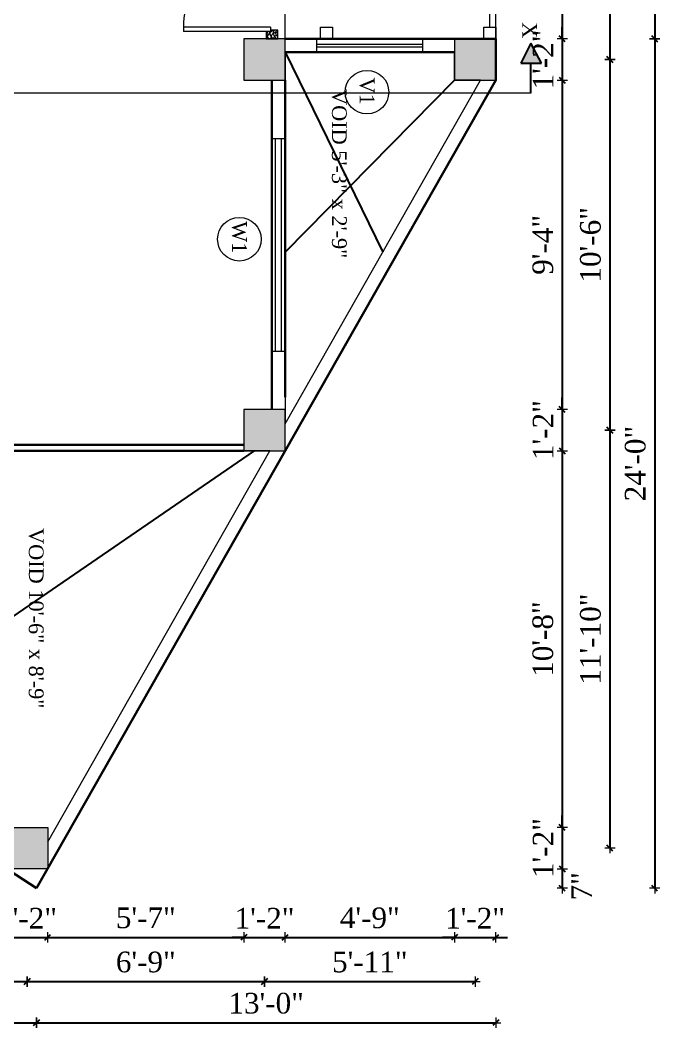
# Model space of a CAD drawing. Header units: inches. Extents: x 151827 to 346502, y -56182 to -23217.
# Drawn here: x 164569.3 to 164786.2, y -24859.9 to -24518.5 of the extents above; entities that cross this region are included whole.
import ezdxf

# ---------------------------------------------------------------- set-up
doc = ezdxf.new("R2010")
doc.units = ezdxf.units.IN
doc.header["$LTSCALE"] = 5
doc.header["$MEASUREMENT"] = 0
for name, color, linetype, lineweight in [('A-WALL', 7, 'Continuous', 9), ('Dimension', 7, 'Continuous', 18), ('DOOR', 62, 'Continuous', 0), ('Dw', 2, 'Continuous', 18)]:
    doc.layers.add(name, color=color, linetype=linetype, lineweight=lineweight)
doc.layers.add('dim line', color=7, linetype='Continuous', lineweight=15, true_color=0xfab2b2)
doc.layers.add('TEXT', color=6, linetype='Continuous')
doc.layers.add('WALL', color=7, linetype='Continuous')
doc.styles.add('ordinary', font='times.ttf')
doc.dimstyles.new('Copy of 96', dxfattribs={"dimtxt": 7, "dimasz": 4, "dimexe": 0.5, "dimexo": 0.5, "dimgap": 3, "dimtad": 1, "dimdec": 1, "dimzin": 11, "dimdsep": 46, "dimlunit": 4, "dimtxsty": 'ordinary', "dimblk": 'OBLIQUE', "dimcen": 0.09, "dimse1": 1, "dimse2": 1, "dimclrt": 6, "dimazin": 0, "dimtfac": 1, "dimtdec": 1, "dimtix": 1, "dimtmove": 2, "dimatfit": 3, "dimldrblk": 'leader', "dimfxl": 0.5, "dimfxlon": 1, "dimtolj": 1, "dimtzin": 0, "dimarcsym": 0})

# ---------------------------------------------------------------- blocks, each defined once
blk = doc.blocks.new('oblique')
at = {"color": 0, "lineweight": -2}
blk.add_line((0.25, 0.25), (-0.25, -0.25), dxfattribs=at)
at = {"layer": 'dim line', "lineweight": 9}
for p, q in [((-0.4375, 0), (0.4375, 0)), ((0, 0.4375), (0, -0.4375))]:
    blk.add_line(p, q, dxfattribs=at)
blk = doc.blocks.new('*D2056')
at = {"layer": 'A-WALL', "color": 0, "lineweight": -2, "ltscale": 5, "transparency": 16777216}
for p, q in [((164564.62, -24829.25), (164560.62, -24829.25)), ((164564.62, -24829.25), (164578.62, -24829.25)), ((164578.62, -24829.25), (164582.62, -24829.25))]:
    blk.add_line(p, q, dxfattribs=at)
at = {"layer": 'Defpoints', "color": 0, "ltscale": 5, "transparency": 16777216}
for p in [(164564.62, -24805.99), (164578.62, -24805.99), (164578.62, -24829.25)]:
    blk.add_point(p, dxfattribs=at)
at = {"layer": 'A-WALL', "color": 0, "lineweight": -2, "ltscale": 5, "transparency": 16777216, "xscale": 4, "yscale": 4, "zscale": 4}
blk.add_blockref('oblique', (164564.62, -24829.25), dxfattribs=at)
at = {"layer": 'A-WALL', "color": 0, "lineweight": -2, "ltscale": 5, "transparency": 16777216, "xscale": 4, "yscale": 4, "zscale": 4, "rotation": 180}
blk.add_blockref('oblique', (164578.62, -24829.25), dxfattribs=at)
at = {"layer": 'A-WALL', "color": 6, "ltscale": 5, "transparency": 16777216, "insert": (164571.62, -24822.75), "char_height": 7, "attachment_point": 5, "style": 'ordinary'}
blk.add_mtext('\\A1;1\'-2"', dxfattribs=at)
blk = doc.blocks.new('_OBLIQUE')
at = {"color": 0, "linetype": 'ByBlock'}
blk.add_line((-0.5, -0.5), (0.5, 0.5), dxfattribs=at)
blk = doc.blocks.new('leader')
at = {"layer": 'Dimension'}
for p, q in [((0, -4.328), (0, 4.328)), ((-4.424, 0), (4.424, 0))]:
    blk.add_line(p, q, dxfattribs=at)
blk = doc.blocks.new('*D2057')
at = {"layer": 'A-WALL', "color": 0, "lineweight": -2, "ltscale": 5, "transparency": 16777216}
blk.add_line((164578.62, -24829.25), (164645.13, -24829.25), dxfattribs=at)
at = {"layer": 'Defpoints', "color": 0, "ltscale": 5, "transparency": 16777216}
for p in [(164645.13, -24664.37), (164578.62, -24805.99), (164645.13, -24829.25)]:
    blk.add_point(p, dxfattribs=at)
at = {"layer": 'A-WALL', "color": 0, "lineweight": -2, "ltscale": 5, "transparency": 16777216, "xscale": 4, "yscale": 4, "zscale": 4, "rotation": 180}
blk.add_blockref('oblique', (164578.62, -24829.25), dxfattribs=at)
at = {"layer": 'A-WALL', "color": 0, "lineweight": -2, "ltscale": 5, "transparency": 16777216, "xscale": 4, "yscale": 4, "zscale": 4}
blk.add_blockref('oblique', (164645.13, -24829.25), dxfattribs=at)
at = {"layer": 'A-WALL', "color": 6, "ltscale": 5, "transparency": 16777216, "insert": (164611.88, -24822.68), "char_height": 7, "attachment_point": 5, "style": 'ordinary'}
blk.add_mtext('\\A1;5\'-7"', dxfattribs=at)
blk = doc.blocks.new('*D2058')
at = {"layer": 'A-WALL', "color": 0, "lineweight": -2, "ltscale": 5, "transparency": 16777216}
for p, q in [((164645.13, -24829.25), (164641.13, -24829.25)), ((164645.13, -24829.25), (164659.13, -24829.25)), ((164659.13, -24829.25), (164663.13, -24829.25))]:
    blk.add_line(p, q, dxfattribs=at)
at = {"layer": 'Defpoints', "color": 0, "ltscale": 5, "transparency": 16777216}
for p in [(164645.13, -24664.37), (164659.13, -24664.37), (164659.13, -24829.25)]:
    blk.add_point(p, dxfattribs=at)
at = {"layer": 'A-WALL', "color": 0, "lineweight": -2, "ltscale": 5, "transparency": 16777216, "xscale": 4, "yscale": 4, "zscale": 4}
blk.add_blockref('oblique', (164645.13, -24829.25), dxfattribs=at)
at = {"layer": 'A-WALL', "color": 0, "lineweight": -2, "ltscale": 5, "transparency": 16777216, "xscale": 4, "yscale": 4, "zscale": 4, "rotation": 180}
blk.add_blockref('oblique', (164659.13, -24829.25), dxfattribs=at)
at = {"layer": 'A-WALL', "color": 6, "ltscale": 5, "transparency": 16777216, "insert": (164652.13, -24822.75), "char_height": 7, "attachment_point": 5, "style": 'ordinary'}
blk.add_mtext('\\A1;1\'-2"', dxfattribs=at)
blk = doc.blocks.new('*D2059')
at = {"layer": 'A-WALL', "color": 0, "lineweight": -2, "ltscale": 5, "transparency": 16777216}
blk.add_line((164659.13, -24829.25), (164716.51, -24829.25), dxfattribs=at)
at = {"layer": 'Defpoints', "color": 0, "ltscale": 5, "transparency": 16777216}
for p in [(164716.51, -24538.8), (164659.13, -24664.37), (164716.51, -24829.25)]:
    blk.add_point(p, dxfattribs=at)
at = {"layer": 'A-WALL', "color": 0, "lineweight": -2, "ltscale": 5, "transparency": 16777216, "xscale": 4, "yscale": 4, "zscale": 4, "rotation": 180}
blk.add_blockref('oblique', (164659.13, -24829.25), dxfattribs=at)
at = {"layer": 'A-WALL', "color": 0, "lineweight": -2, "ltscale": 5, "transparency": 16777216, "xscale": 4, "yscale": 4, "zscale": 4}
blk.add_blockref('oblique', (164716.51, -24829.25), dxfattribs=at)
at = {"layer": 'A-WALL', "color": 6, "ltscale": 5, "transparency": 16777216, "insert": (164687.82, -24822.68), "char_height": 7, "attachment_point": 5, "style": 'ordinary'}
blk.add_mtext('\\A1;4\'-9"', dxfattribs=at)
blk = doc.blocks.new('*D2060')
at = {"layer": 'A-WALL', "color": 0, "lineweight": -2, "ltscale": 5, "transparency": 16777216}
for p, q in [((164716.51, -24829.25), (164712.51, -24829.25)), ((164716.51, -24829.25), (164730.51, -24829.25)), ((164730.51, -24829.25), (164734.51, -24829.25))]:
    blk.add_line(p, q, dxfattribs=at)
at = {"layer": 'Defpoints', "color": 0, "ltscale": 5, "transparency": 16777216}
for p in [(164716.51, -24538.8), (164730.51, -24538.8), (164730.51, -24829.25)]:
    blk.add_point(p, dxfattribs=at)
at = {"layer": 'A-WALL', "color": 0, "lineweight": -2, "ltscale": 5, "transparency": 16777216, "xscale": 4, "yscale": 4, "zscale": 4}
blk.add_blockref('oblique', (164716.51, -24829.25), dxfattribs=at)
at = {"layer": 'A-WALL', "color": 0, "lineweight": -2, "ltscale": 5, "transparency": 16777216, "xscale": 4, "yscale": 4, "zscale": 4, "rotation": 180}
blk.add_blockref('oblique', (164730.51, -24829.25), dxfattribs=at)
at = {"layer": 'A-WALL', "color": 6, "ltscale": 5, "transparency": 16777216, "insert": (164723.51, -24822.75), "char_height": 7, "attachment_point": 5, "style": 'ordinary'}
blk.add_mtext('\\A1;1\'-2"', dxfattribs=at)
blk = doc.blocks.new('*D2061')
at = {"layer": 'A-WALL', "color": 0, "lineweight": -2, "ltscale": 5, "transparency": 16777216}
blk.add_line((164511.85, -24844.21), (164571.62, -24844.21), dxfattribs=at)
at = {"layer": 'Defpoints', "color": 0, "ltscale": 5, "transparency": 16777216}
for p in [(164511.85, -24760.38), (164571.62, -24798.99), (164571.62, -24844.21)]:
    blk.add_point(p, dxfattribs=at)
at = {"layer": 'A-WALL', "color": 0, "lineweight": -2, "ltscale": 5, "transparency": 16777216, "xscale": 4, "yscale": 4, "zscale": 4, "rotation": 180}
blk.add_blockref('oblique', (164511.85, -24844.21), dxfattribs=at)
at = {"layer": 'A-WALL', "color": 0, "lineweight": -2, "ltscale": 5, "transparency": 16777216, "xscale": 4, "yscale": 4, "zscale": 4}
blk.add_blockref('oblique', (164571.62, -24844.21), dxfattribs=at)
at = {"layer": 'A-WALL', "color": 6, "ltscale": 5, "transparency": 16777216, "insert": (164541.74, -24837.64), "char_height": 7, "attachment_point": 5, "style": 'ordinary'}
blk.add_mtext('\\A1;5\'-0"', dxfattribs=at)
blk = doc.blocks.new('*D2062')
at = {"layer": 'A-WALL', "color": 0, "lineweight": -2, "ltscale": 5, "transparency": 16777216}
blk.add_line((164571.62, -24844.21), (164652.13, -24844.21), dxfattribs=at)
at = {"layer": 'Defpoints', "color": 0, "ltscale": 5, "transparency": 16777216}
for p in [(164652.13, -24657.37), (164571.62, -24798.99), (164652.13, -24844.21)]:
    blk.add_point(p, dxfattribs=at)
at = {"layer": 'A-WALL', "color": 0, "lineweight": -2, "ltscale": 5, "transparency": 16777216, "xscale": 4, "yscale": 4, "zscale": 4, "rotation": 180}
blk.add_blockref('oblique', (164571.62, -24844.21), dxfattribs=at)
at = {"layer": 'A-WALL', "color": 0, "lineweight": -2, "ltscale": 5, "transparency": 16777216, "xscale": 4, "yscale": 4, "zscale": 4}
blk.add_blockref('oblique', (164652.13, -24844.21), dxfattribs=at)
at = {"layer": 'A-WALL', "color": 6, "ltscale": 5, "transparency": 16777216, "insert": (164611.88, -24837.63), "char_height": 7, "attachment_point": 5, "style": 'ordinary'}
blk.add_mtext('\\A1;6\'-9"', dxfattribs=at)
blk = doc.blocks.new('*D2063')
at = {"layer": 'A-WALL', "color": 0, "lineweight": -2, "ltscale": 5, "transparency": 16777216}
blk.add_line((164652.13, -24844.21), (164723.51, -24844.21), dxfattribs=at)
at = {"layer": 'Defpoints', "color": 0, "ltscale": 5, "transparency": 16777216}
for p in [(164723.51, -24531.8), (164652.13, -24657.37), (164723.51, -24844.21)]:
    blk.add_point(p, dxfattribs=at)
at = {"layer": 'A-WALL', "color": 0, "lineweight": -2, "ltscale": 5, "transparency": 16777216, "xscale": 4, "yscale": 4, "zscale": 4, "rotation": 180}
blk.add_blockref('oblique', (164652.13, -24844.21), dxfattribs=at)
at = {"layer": 'A-WALL', "color": 0, "lineweight": -2, "ltscale": 5, "transparency": 16777216, "xscale": 4, "yscale": 4, "zscale": 4}
blk.add_blockref('oblique', (164723.51, -24844.21), dxfattribs=at)
at = {"layer": 'A-WALL', "color": 6, "ltscale": 5, "transparency": 16777216, "insert": (164687.82, -24837.64), "char_height": 7, "attachment_point": 5, "style": 'ordinary'}
blk.add_mtext('\\A1;5\'-11"', dxfattribs=at)
blk = doc.blocks.new('*D2065')
at = {"layer": 'A-WALL', "color": 0, "lineweight": -2, "ltscale": 5, "transparency": 16777216}
blk.add_line((164753.07, -24417.92), (164753.07, -24524.8), dxfattribs=at)
at = {"layer": 'Defpoints', "color": 0, "ltscale": 5, "transparency": 16777216}
for p in [(164659.13, -24417.92), (164730.51, -24524.8), (164753.07, -24524.8)]:
    blk.add_point(p, dxfattribs=at)
at = {"layer": 'A-WALL', "color": 0, "lineweight": -2, "ltscale": 5, "transparency": 16777216, "xscale": 4, "yscale": 4, "zscale": 4}
for p, rotation in [((164753.07, -24417.92), 90), ((164753.07, -24524.8), 270)]:
    blk.add_blockref('oblique', p, dxfattribs=dict(at, rotation=rotation))
at = {"layer": 'A-WALL', "color": 6, "ltscale": 5, "transparency": 16777216, "insert": (164746.51, -24471.36), "char_height": 7, "attachment_point": 5, "rotation": 90, "style": 'ordinary'}
blk.add_mtext('\\A1;8\'-11"', dxfattribs=at)
blk = doc.blocks.new('*D2066')
at = {"layer": 'A-WALL', "color": 0, "lineweight": -2, "ltscale": 5, "transparency": 16777216}
for p, q in [((164753.07, -24524.8), (164753.07, -24520.8)), ((164753.07, -24524.8), (164753.07, -24538.8)), ((164753.07, -24538.8), (164753.07, -24542.8))]:
    blk.add_line(p, q, dxfattribs=at)
at = {"layer": 'Defpoints', "color": 0, "ltscale": 5, "transparency": 16777216}
for p in [(164730.51, -24524.8), (164730.51, -24538.8), (164753.07, -24538.8)]:
    blk.add_point(p, dxfattribs=at)
at = {"layer": 'A-WALL', "color": 0, "lineweight": -2, "ltscale": 5, "transparency": 16777216, "xscale": 4, "yscale": 4, "zscale": 4}
for p, rotation in [((164753.07, -24524.8), 270), ((164753.07, -24538.8), 90)]:
    blk.add_blockref('oblique', p, dxfattribs=dict(at, rotation=rotation))
at = {"layer": 'A-WALL', "color": 6, "ltscale": 5, "transparency": 16777216, "insert": (164746.57, -24531.8), "char_height": 7, "attachment_point": 5, "rotation": 90, "style": 'ordinary'}
blk.add_mtext('\\A1;1\'-2"', dxfattribs=at)
blk = doc.blocks.new('*D2067')
at = {"layer": 'A-WALL', "color": 0, "lineweight": -2, "ltscale": 5, "transparency": 16777216}
blk.add_line((164753.07, -24538.8), (164753.07, -24650.37), dxfattribs=at)
at = {"layer": 'Defpoints', "color": 0, "ltscale": 5, "transparency": 16777216}
for p in [(164730.51, -24538.8), (164659.13, -24650.37), (164753.07, -24650.37)]:
    blk.add_point(p, dxfattribs=at)
at = {"layer": 'A-WALL', "color": 0, "lineweight": -2, "ltscale": 5, "transparency": 16777216, "xscale": 4, "yscale": 4, "zscale": 4}
for p, rotation in [((164753.07, -24538.8), 90), ((164753.07, -24650.37), 270)]:
    blk.add_blockref('oblique', p, dxfattribs=dict(at, rotation=rotation))
at = {"layer": 'A-WALL', "color": 6, "ltscale": 5, "transparency": 16777216, "insert": (164746.5, -24594.59), "char_height": 7, "attachment_point": 5, "rotation": 90, "style": 'ordinary'}
blk.add_mtext('\\A1;9\'-4"', dxfattribs=at)
blk = doc.blocks.new('*D2068')
at = {"layer": 'A-WALL', "color": 0, "lineweight": -2, "ltscale": 5, "transparency": 16777216}
for p, q in [((164753.07, -24650.37), (164753.07, -24646.37)), ((164753.07, -24650.37), (164753.07, -24664.37)), ((164753.07, -24664.37), (164753.07, -24668.37))]:
    blk.add_line(p, q, dxfattribs=at)
at = {"layer": 'Defpoints', "color": 0, "ltscale": 5, "transparency": 16777216}
for p in [(164659.13, -24650.37), (164659.13, -24664.37), (164753.07, -24664.37)]:
    blk.add_point(p, dxfattribs=at)
at = {"layer": 'A-WALL', "color": 0, "lineweight": -2, "ltscale": 5, "transparency": 16777216, "xscale": 4, "yscale": 4, "zscale": 4}
for p, rotation in [((164753.07, -24650.37), 270), ((164753.07, -24664.37), 90)]:
    blk.add_blockref('oblique', p, dxfattribs=dict(at, rotation=rotation))
at = {"layer": 'A-WALL', "color": 6, "ltscale": 5, "transparency": 16777216, "insert": (164746.57, -24657.37), "char_height": 7, "attachment_point": 5, "rotation": 90, "style": 'ordinary'}
blk.add_mtext('\\A1;1\'-2"', dxfattribs=at)
blk = doc.blocks.new('*D2069')
at = {"layer": 'A-WALL', "color": 0, "lineweight": -2, "ltscale": 5, "transparency": 16777216}
blk.add_line((164753.07, -24664.37), (164753.07, -24791.99), dxfattribs=at)
at = {"layer": 'Defpoints', "color": 0, "ltscale": 5, "transparency": 16777216}
for p in [(164659.13, -24664.37), (164578.62, -24791.99), (164753.07, -24791.99)]:
    blk.add_point(p, dxfattribs=at)
at = {"layer": 'A-WALL', "color": 0, "lineweight": -2, "ltscale": 5, "transparency": 16777216, "xscale": 4, "yscale": 4, "zscale": 4}
for p, rotation in [((164753.07, -24664.37), 90), ((164753.07, -24791.99), 270)]:
    blk.add_blockref('oblique', p, dxfattribs=dict(at, rotation=rotation))
at = {"layer": 'A-WALL', "color": 6, "ltscale": 5, "transparency": 16777216, "insert": (164746.51, -24728.18), "char_height": 7, "attachment_point": 5, "rotation": 90, "style": 'ordinary'}
blk.add_mtext('\\A1;10\'-8"', dxfattribs=at)
blk = doc.blocks.new('*D2070')
at = {"layer": 'A-WALL', "color": 0, "lineweight": -2, "ltscale": 5, "transparency": 16777216}
for p, q in [((164753.07, -24791.99), (164753.07, -24787.99)), ((164753.07, -24791.99), (164753.07, -24805.99)), ((164753.07, -24805.99), (164753.07, -24809.99))]:
    blk.add_line(p, q, dxfattribs=at)
at = {"layer": 'Defpoints', "color": 0, "ltscale": 5, "transparency": 16777216}
for p in [(164578.62, -24791.99), (164578.62, -24805.99), (164753.07, -24805.99)]:
    blk.add_point(p, dxfattribs=at)
at = {"layer": 'A-WALL', "color": 0, "lineweight": -2, "ltscale": 5, "transparency": 16777216, "xscale": 4, "yscale": 4, "zscale": 4}
for p, rotation in [((164753.07, -24791.99), 270), ((164753.07, -24805.99), 90)]:
    blk.add_blockref('oblique', p, dxfattribs=dict(at, rotation=rotation))
at = {"layer": 'A-WALL', "color": 6, "ltscale": 5, "transparency": 16777216, "insert": (164746.57, -24798.99), "char_height": 7, "attachment_point": 5, "rotation": 90, "style": 'ordinary'}
blk.add_mtext('\\A1;1\'-2"', dxfattribs=at)
blk = doc.blocks.new('*D2071')
at = {"layer": 'A-WALL', "color": 0, "lineweight": -2, "ltscale": 5, "transparency": 16777216}
blk.add_line((164753.07, -24805.99), (164753.07, -24812.62), dxfattribs=at)
at = {"layer": 'Defpoints', "color": 0, "ltscale": 5, "transparency": 16777216}
for p in [(164578.62, -24805.99), (164574.85, -24812.62), (164753.07, -24812.62)]:
    blk.add_point(p, dxfattribs=at)
at = {"layer": 'A-WALL', "color": 0, "lineweight": -2, "ltscale": 5, "transparency": 16777216, "xscale": 4, "yscale": 4, "zscale": 4}
for p, rotation in [((164753.07, -24805.99), 90), ((164753.07, -24812.62), 270)]:
    blk.add_blockref('oblique', p, dxfattribs=dict(at, rotation=rotation))
at = {"layer": 'A-WALL', "color": 6, "ltscale": 5, "transparency": 16777216, "insert": (164759.65, -24811.95), "char_height": 7, "attachment_point": 5, "rotation": 90, "style": 'ordinary'}
blk.add_mtext('\\A1;7"', dxfattribs=at)
blk = doc.blocks.new('*D2072')
at = {"layer": 'A-WALL', "color": 0, "lineweight": -2, "ltscale": 5, "transparency": 16777216}
blk.add_line((164769.2, -24410.92), (164769.2, -24531.8), dxfattribs=at)
at = {"layer": 'Defpoints', "color": 0, "ltscale": 5, "transparency": 16777216}
for p in [(164652.13, -24410.92), (164652.13, -24531.8), (164769.2, -24531.8)]:
    blk.add_point(p, dxfattribs=at)
at = {"layer": 'A-WALL', "color": 0, "lineweight": -2, "ltscale": 5, "transparency": 16777216, "xscale": 4, "yscale": 4, "zscale": 4}
for p, rotation in [((164769.2, -24410.92), 90), ((164769.2, -24531.8), 270)]:
    blk.add_blockref('oblique', p, dxfattribs=dict(at, rotation=rotation))
at = {"layer": 'A-WALL', "color": 6, "ltscale": 5, "transparency": 16777216, "insert": (164762.64, -24471.36), "char_height": 7, "attachment_point": 5, "rotation": 90, "style": 'ordinary'}
blk.add_mtext('\\A1;10\'-1"', dxfattribs=at)
blk = doc.blocks.new('*D2073')
at = {"layer": 'A-WALL', "color": 0, "lineweight": -2, "ltscale": 5, "transparency": 16777216}
blk.add_line((164769.2, -24531.8), (164769.2, -24657.37), dxfattribs=at)
at = {"layer": 'Defpoints', "color": 0, "ltscale": 5, "transparency": 16777216}
for p in [(164652.13, -24531.8), (164652.13, -24657.37), (164769.2, -24657.37)]:
    blk.add_point(p, dxfattribs=at)
at = {"layer": 'A-WALL', "color": 0, "lineweight": -2, "ltscale": 5, "transparency": 16777216, "xscale": 4, "yscale": 4, "zscale": 4}
for p, rotation in [((164769.2, -24531.8), 90), ((164769.2, -24657.37), 270)]:
    blk.add_blockref('oblique', p, dxfattribs=dict(at, rotation=rotation))
at = {"layer": 'A-WALL', "color": 6, "ltscale": 5, "transparency": 16777216, "insert": (164762.64, -24594.59), "char_height": 7, "attachment_point": 5, "rotation": 90, "style": 'ordinary'}
blk.add_mtext('\\A1;10\'-6"', dxfattribs=at)
blk = doc.blocks.new('*D2074')
at = {"layer": 'A-WALL', "color": 0, "lineweight": -2, "ltscale": 5, "transparency": 16777216}
blk.add_line((164769.2, -24657.37), (164769.2, -24798.99), dxfattribs=at)
at = {"layer": 'Defpoints', "color": 0, "ltscale": 5, "transparency": 16777216}
for p in [(164652.13, -24657.37), (164571.62, -24798.99), (164769.2, -24798.99)]:
    blk.add_point(p, dxfattribs=at)
at = {"layer": 'A-WALL', "color": 0, "lineweight": -2, "ltscale": 5, "transparency": 16777216, "xscale": 4, "yscale": 4, "zscale": 4}
for p, rotation in [((164769.2, -24657.37), 90), ((164769.2, -24798.99), 270)]:
    blk.add_blockref('oblique', p, dxfattribs=dict(at, rotation=rotation))
at = {"layer": 'A-WALL', "color": 6, "ltscale": 5, "transparency": 16777216, "insert": (164762.64, -24728.18), "char_height": 7, "attachment_point": 5, "rotation": 90, "style": 'ordinary'}
blk.add_mtext('\\A1;11\'-10"', dxfattribs=at)
blk = doc.blocks.new('*D2075')
at = {"layer": 'A-WALL', "color": 0, "lineweight": -2, "ltscale": 5, "transparency": 16777216}
blk.add_line((164784.4, -24403.92), (164784.4, -24524.8), dxfattribs=at)
at = {"layer": 'Defpoints', "color": 0, "ltscale": 5, "transparency": 16777216}
for p in [(164659.13, -24403.92), (164730.51, -24524.8), (164784.4, -24524.8)]:
    blk.add_point(p, dxfattribs=at)
at = {"layer": 'A-WALL', "color": 0, "lineweight": -2, "ltscale": 5, "transparency": 16777216, "xscale": 4, "yscale": 4, "zscale": 4}
for p, rotation in [((164784.4, -24403.92), 90), ((164784.4, -24524.8), 270)]:
    blk.add_blockref('oblique', p, dxfattribs=dict(at, rotation=rotation))
at = {"layer": 'A-WALL', "color": 6, "ltscale": 5, "transparency": 16777216, "insert": (164777.84, -24464.36), "char_height": 7, "attachment_point": 5, "rotation": 90, "style": 'ordinary'}
blk.add_mtext('\\A1;10\'-1"', dxfattribs=at)
blk = doc.blocks.new('*D2076')
at = {"layer": 'A-WALL', "color": 0, "lineweight": -2, "ltscale": 5, "transparency": 16777216}
blk.add_line((164784.4, -24524.8), (164784.4, -24812.62), dxfattribs=at)
at = {"layer": 'Defpoints', "color": 0, "ltscale": 5, "transparency": 16777216}
for p in [(164730.51, -24524.8), (164574.85, -24812.62), (164784.4, -24812.62)]:
    blk.add_point(p, dxfattribs=at)
at = {"layer": 'A-WALL', "color": 0, "lineweight": -2, "ltscale": 5, "transparency": 16777216, "xscale": 4, "yscale": 4, "zscale": 4}
for p, rotation in [((164784.4, -24524.8), 90), ((164784.4, -24812.62), 270)]:
    blk.add_blockref('oblique', p, dxfattribs=dict(at, rotation=rotation))
at = {"layer": 'A-WALL', "color": 6, "ltscale": 5, "transparency": 16777216, "insert": (164777.84, -24668.71), "char_height": 7, "attachment_point": 5, "rotation": 90, "style": 'ordinary'}
blk.add_mtext('\\A1;24\'-0"', dxfattribs=at)
blk = doc.blocks.new('*D2077')
at = {"layer": 'A-WALL', "color": 0, "lineweight": -2, "ltscale": 5, "transparency": 16777216}
blk.add_line((164465.85, -24858.16), (164574.85, -24858.16), dxfattribs=at)
at = {"layer": 'Defpoints', "color": 0, "ltscale": 5, "transparency": 16777216}
for p in [(164465.85, -24742.18), (164574.85, -24812.62), (164574.85, -24858.16)]:
    blk.add_point(p, dxfattribs=at)
at = {"layer": 'A-WALL', "color": 0, "lineweight": -2, "ltscale": 5, "transparency": 16777216, "xscale": 4, "yscale": 4, "zscale": 4, "rotation": 180}
blk.add_blockref('oblique', (164465.85, -24858.16), dxfattribs=at)
at = {"layer": 'A-WALL', "color": 0, "lineweight": -2, "ltscale": 5, "transparency": 16777216, "xscale": 4, "yscale": 4, "zscale": 4}
blk.add_blockref('oblique', (164574.85, -24858.16), dxfattribs=at)
at = {"layer": 'A-WALL', "color": 6, "ltscale": 5, "transparency": 16777216, "insert": (164520.35, -24851.59), "char_height": 7, "attachment_point": 5, "style": 'ordinary'}
blk.add_mtext('\\A1;9\'-1"', dxfattribs=at)
blk = doc.blocks.new('*D2078')
at = {"layer": 'A-WALL', "color": 0, "lineweight": -2, "ltscale": 5, "transparency": 16777216}
blk.add_line((164574.85, -24858.16), (164730.51, -24858.16), dxfattribs=at)
at = {"layer": 'Defpoints', "color": 0, "ltscale": 5, "transparency": 16777216}
for p in [(164730.51, -24538.8), (164574.85, -24812.62), (164730.51, -24858.16)]:
    blk.add_point(p, dxfattribs=at)
at = {"layer": 'A-WALL', "color": 0, "lineweight": -2, "ltscale": 5, "transparency": 16777216, "xscale": 4, "yscale": 4, "zscale": 4, "rotation": 180}
blk.add_blockref('oblique', (164574.85, -24858.16), dxfattribs=at)
at = {"layer": 'A-WALL', "color": 0, "lineweight": -2, "ltscale": 5, "transparency": 16777216, "xscale": 4, "yscale": 4, "zscale": 4}
blk.add_blockref('oblique', (164730.51, -24858.16), dxfattribs=at)
at = {"layer": 'A-WALL', "color": 6, "ltscale": 5, "transparency": 16777216, "insert": (164652.68, -24851.6), "char_height": 7, "attachment_point": 5, "style": 'ordinary'}
blk.add_mtext('\\A1;13\'-0"', dxfattribs=at)
blk = doc.blocks.new('*D2088')
at = {"layer": 'A-WALL', "color": 0, "lineweight": -2, "ltscale": 5, "transparency": 16777216}
blk.add_line((164439.24, -24805.99), (164439.24, -24812.62), dxfattribs=at)
at = {"layer": 'Defpoints', "color": 0, "ltscale": 5, "transparency": 16777216}
for p in [(164564.62, -24805.99), (164439.24, -24812.62), (164574.85, -24812.62)]:
    blk.add_point(p, dxfattribs=at)
at = {"layer": 'A-WALL', "color": 0, "lineweight": -2, "ltscale": 5, "transparency": 16777216, "xscale": 4, "yscale": 4, "zscale": 4}
for p, rotation in [((164439.24, -24805.99), 90), ((164439.24, -24812.62), 270)]:
    blk.add_blockref('oblique', p, dxfattribs=dict(at, rotation=rotation))
at = {"layer": 'A-WALL', "color": 6, "ltscale": 5, "transparency": 16777216, "insert": (164445.85, -24811.03), "char_height": 7, "attachment_point": 5, "rotation": 90, "style": 'ordinary'}
blk.add_mtext('\\A1;7"', dxfattribs=at)
blk = doc.blocks.new('*D2092')
at = {"layer": 'A-WALL', "color": 0, "lineweight": -2, "ltscale": 5, "transparency": 16777216}
blk.add_line((164426, -24760.38), (164426, -24798.99), dxfattribs=at)
at = {"layer": 'Defpoints', "color": 0, "ltscale": 5, "transparency": 16777216}
for p in [(164511.85, -24760.38), (164426, -24798.99), (164571.62, -24798.99)]:
    blk.add_point(p, dxfattribs=at)
at = {"layer": 'A-WALL', "color": 0, "lineweight": -2, "ltscale": 5, "transparency": 16777216, "xscale": 4, "yscale": 4, "zscale": 4}
for p, rotation in [((164426, -24760.38), 90), ((164426, -24798.99), 270)]:
    blk.add_blockref('oblique', p, dxfattribs=dict(at, rotation=rotation))
at = {"layer": 'A-WALL', "color": 6, "ltscale": 5, "transparency": 16777216, "insert": (164419.44, -24779.68), "char_height": 7, "attachment_point": 5, "rotation": 90, "style": 'ordinary'}
blk.add_mtext('\\A1;3\'-3"', dxfattribs=at)
blk = doc.blocks.new('*D2094')
at = {"layer": 'A-WALL', "color": 0, "lineweight": -2, "ltscale": 5, "transparency": 16777216}
blk.add_line((164412.94, -24767.06), (164412.94, -24812.62), dxfattribs=at)
at = {"layer": 'Defpoints', "color": 0, "ltscale": 5, "transparency": 16777216}
for p in [(164504.85, -24767.06), (164412.94, -24812.62), (164574.85, -24812.62)]:
    blk.add_point(p, dxfattribs=at)
at = {"layer": 'A-WALL', "color": 0, "lineweight": -2, "ltscale": 5, "transparency": 16777216, "xscale": 4, "yscale": 4, "zscale": 4}
for p, rotation in [((164412.94, -24767.06), 90), ((164412.94, -24812.62), 270)]:
    blk.add_blockref('oblique', p, dxfattribs=dict(at, rotation=rotation))
at = {"layer": 'A-WALL', "color": 6, "ltscale": 5, "transparency": 16777216, "insert": (164406.38, -24789.84), "char_height": 7, "attachment_point": 5, "rotation": 90, "style": 'ordinary'}
blk.add_mtext('\\A1;3\'-10"', dxfattribs=at)
blk = doc.blocks.new('*D2098')
at = {"layer": 'A-WALL', "color": 0, "lineweight": -2, "ltscale": 5, "transparency": 16777216}
blk.add_line((164652.95, -24376.52), (164727.15, -24378.28), dxfattribs=at)
at = {"layer": 'Defpoints', "color": 0, "ltscale": 5, "transparency": 16777216}
for p in [(164727.15, -24378.28), (164652.13, -24410.92), (164723.51, -24531.8)]:
    blk.add_point(p, dxfattribs=at)
at = {"layer": 'A-WALL', "color": 0, "lineweight": -2, "ltscale": 5, "transparency": 16777216, "xscale": 4, "yscale": 4, "zscale": 4}
for p, rotation in [((164652.95, -24376.52), 178.6423816933724), ((164727.15, -24378.28), 358.6423816933724)]:
    blk.add_blockref('oblique', p, dxfattribs=dict(at, rotation=rotation))
at = {"layer": 'A-WALL', "color": 6, "ltscale": 5, "transparency": 16777216, "insert": (164690.2, -24370.84), "char_height": 7, "attachment_point": 5, "rotation": 358.6424, "style": 'ordinary'}
blk.add_mtext('\\A1;6\'-2"', dxfattribs=at)
blk = doc.blocks.new('A$C27B36B59')
at = {"layer": 'DOOR'}
for p, q in [((0, 4), (0, 0)), ((2.5, 4), (0, 4)), ((2.5, 2.5), (2.5, 4)), ((0, 0), (3, 0)), ((3, 2.5), (2.5, 2.5)), ((3, 0), (3, 2.5))]:
    blk.add_line(p, q, dxfattribs=at)
for centre, radius, start, end in [((-1.4, -0.54), 4.75, 22.1411, 72.838), ((1.34, 2.09), 1.64, 45.138, 144.8948), ((2.21, 0.3), 2.49, 83.3149, 152.658), ((0.13, 0.37), 2.05, 349.4875, 93.6805), ((1.96, -0.47), 2.01, 58.7447, 166.495), ((-0.06, 0.32), 1.13, 343.542, 86.947), ((2.08, -0.4), 1.17, 38.2816, 160.1519)]:
    blk.add_arc(centre, radius, start, end, dxfattribs=at)
blk = doc.blocks.new('D2')
at = {"layer": 'DOOR'}
for p, q in [((74473.95, 24047.59), (74473.95, 24018.09)), ((74473.95, 24047.59), (74475.45, 24047.59)), ((74475.45, 24047.59), (74475.45, 24018.13))]:
    blk.add_line(p, q, dxfattribs=at)
blk.add_arc((74473.95, 24047.59), 29.5, 180, 272.9146, dxfattribs=at)
at = {"layer": 'DOOR', "xscale": -1, "rotation": 180}
blk.add_blockref('A$C27B36B59', (74441.95, 24050.09), dxfattribs=at)
at = {"layer": 'DOOR', "rotation": 180}
blk.add_blockref('A$C27B36B59', (74477.95, 24050.09), dxfattribs=at)

msp = doc.modelspace()

# ---------------------------------------------------------------- hatches: boundary and pattern name
at = {"ltscale": 5}
msp.add_hatch(color=256, dxfattribs=at).paths.add_polyline_path([(164738.99, -24533.09), (164746, -24533.09), (164742.41, -24526.21)])
at = {"layer": 'WALL', "linetype": 'ByBlock', "ltscale": 5, "true_color": 0xf8991e}
h = msp.add_hatch(color=30, dxfattribs=at)
h.dxf.hatch_style = 1
h.paths.add_polyline_path([(164645.13, -24524.8), (164645.13, -24538.8), (164659.13, -24538.8), (164659.13, -24524.8)])
h = msp.add_hatch(color=30, dxfattribs=at)
h.dxf.hatch_style = 1
h.paths.add_polyline_path([(164716.51, -24524.8), (164716.51, -24538.8), (164730.51, -24538.8), (164730.51, -24524.8)])
h = msp.add_hatch(color=30, dxfattribs=at)
h.dxf.hatch_style = 1
h.paths.add_polyline_path([(164645.13, -24664.37), (164659.13, -24664.37), (164659.13, -24650.37), (164645.13, -24650.37)])
h = msp.add_hatch(color=30, dxfattribs=at)
h.dxf.hatch_style = 1
h.paths.add_polyline_path([(164578.62, -24791.99), (164564.62, -24791.99), (164564.62, -24805.99), (164578.62, -24805.99)])

# ---------------------------------------------------------------- linework, layer by layer
at = {"ltscale": 5}
for p, q in [((164742.41, -24526.21, -72.71), (164738.99, -24533.09, -72.71)), ((164746, -24533.09, -72.71), (164742.41, -24526.21, -72.71)), ((164738.99, -24533.09, -72.71), (164746, -24533.09, -72.71)), ((164742.41, -24543.19, -72.71), (164742.41, -24533.09, -72.71))]:
    msp.add_line(p, q, dxfattribs=at)
at = {"layer": 'A-WALL', "ltscale": 5}
for p, q in [((164659.13, -24524.8, -72.71), (164659.13, -24403.92, -72.71)), ((164730.51, -24524.8, -72.71), (164730.51, -24405.61, -72.71)), ((164728.51, -24520.8, -72.71), (164728.51, -24409.61, -72.71)), ((164671.13, -24524.8, -72.71), (164671.13, -24520.8, -72.71)), ((164669.82, -24529.3, -72.71), (164669.82, -24524.8, -72.71)), ((164705.82, -24529.3, -72.71), (164705.82, -24524.8, -72.71)), ((164742.41, -24543.19, -72.71), (164453.85, -24543.19, -72.71)), ((164654.63, -24558.59, -72.71), (164659.13, -24558.59, -72.71)), ((164654.63, -24630.59, -72.71), (164659.13, -24630.59, -72.71))]:
    msp.add_line(p, q, dxfattribs=at)
at = {"layer": 'A-WALL', "lineweight": 30}
for p, q in [((164730.51, -24524.8, -72.71), (164659.13, -24524.8, -72.71)), ((164730.51, -24538.8, -72.71), (164730.51, -24524.8, -72.71)), ((164716.51, -24529.3, -72.71), (164659.13, -24529.3, -72.71)), ((164716.51, -24529.3, -72.71), (164659.13, -24529.3, -72.71)), ((164654.63, -24650.37, -72.71), (164654.63, -24538.8, -72.71)), ((164730.51, -24538.8, -72.71), (164659.13, -24664.37, -72.71)), ((164659.13, -24538.8, -72.71), (164659.13, -24646.16, -72.71)), ((164645.13, -24662.37, -72.71), (164518.35, -24662.37, -72.71)), ((164645.13, -24664.37, -72.71), (164518.35, -24664.37, -72.71)), ((164659.13, -24664.37, -72.71), (164574.85, -24812.62, -72.71)), ((164574.85, -24812.62, -72.71), (164504.85, -24767.38, -72.71))]:
    msp.add_line(p, q, dxfattribs=at)
at = {"layer": 'A-WALL', "ltscale": 5, "elevation": -72.71}
for points in [[(164675.13, -24520.8), (164675.13, -24524.8), (164671.13, -24524.8), (164671.13, -24520.8)], [(164730.51, -24520.8), (164730.51, -24524.8), (164726.51, -24524.8), (164726.51, -24520.8)], [(164645.13, -24524.8), (164645.13, -24538.8), (164659.13, -24538.8), (164659.13, -24524.8)], [(164716.51, -24524.8), (164716.51, -24538.8), (164730.51, -24538.8), (164730.51, -24524.8)], [(164725.34, -24538.8), (164716.51, -24538.8), (164716.51, -24529.3), (164695.13, -24529.3), (164659.13, -24529.3), (164659.13, -24538.8), (164659.13, -24655.27)], [(164645.13, -24650.37), (164645.13, -24664.37), (164659.13, -24664.37), (164659.13, -24650.37)], [(164578.62, -24791.99), (164578.62, -24805.99), (164564.62, -24805.99), (164564.62, -24791.99)]]:
    msp.add_lwpolyline(points, close=True, dxfattribs=at)
msp.add_lwpolyline([(164513.85, -24664.37), (164513.85, -24664.37), (164513.85, -24753.38), (164518.85, -24753.38), (164518.85, -24767.38), (164513.14, -24767.38), (164564.62, -24800.65), (164564.62, -24791.99), (164578.62, -24791.99), (164578.62, -24796.88), (164653.95, -24664.37), (164645.13, -24664.37)], dxfattribs=at)
at = {"layer": 'A-WALL', "ltscale": 5}
for centre in [(164686.86, -24542.85, -72.71), (164643.59, -24592.69, -72.71)]:
    msp.add_circle(centre, 7.38, dxfattribs=at)
at = {"layer": 'Dw', "color": 3}
for p, q in [((164669.82, -24526.55, -72.71), (164705.82, -24526.55, -72.71)), ((164669.82, -24527.55, -72.71), (164705.82, -24527.55, -72.71)), ((164655.88, -24630.59, -72.71), (164655.88, -24558.59, -72.71)), ((164657.88, -24630.59, -72.71), (164657.88, -24558.59, -72.71))]:
    msp.add_line(p, q, dxfattribs=at)
at = {"layer": 'WALL', "color": 30, "linetype": 'ByBlock', "ltscale": 5, "true_color": 0xf8991e}
for p, q in [((164659.13, -24529.3, -72.71), (164692.23, -24597.04, -72.71)), ((164716.51, -24538.8, -72.71), (164659.13, -24597.04, -72.71)), ((164518.85, -24753.38, -72.71), (164648.78, -24664.37, -72.71))]:
    msp.add_line(p, q, dxfattribs=at)

# ---------------------------------------------------------------- block references
at = {"layer": 'WALL', "color": 2, "linetype": 'ByBlock', "rotation": 270}
msp.add_blockref('D2', (140606.54, 49953.15, -72.71), dxfattribs=at)

# ---------------------------------------------------------------- texts
at = {"layer": 'TEXT', "style": 'ordinary'}
for s, p in [('X', (164739.54, -24519.14, -72.71)), ('V1', (164684.42, -24537.89, -72.71)), ('VOID 5\'-3" x 2\'-9"', (164675, -24541.8, -72.71)), ('W1', (164641.14, -24586.57, -72.71)), ('VOID 10\'-6" x 8\'-9"', (164572.23, -24690.55, -72.71))]:
    msp.add_text(s, height=5, rotation=270, dxfattribs=at).set_placement(p)

# ---------------------------------------------------------------- dimensions: what is measured, and where the dimension line sits
at = {"layer": 'A-WALL', "ltscale": 5}
for base, p1, p2, angle, picture, middle in [((164727.15, -24378.28, -72.71), (164652.13, -24410.92, -72.71), (164723.51, -24531.8, -72.71), 178.6424, '*D2098', (164690.2, -24370.84, -72.71)), ((164784.4, -24524.8, -72.71), (164659.13, -24403.92, -72.71), (164730.51, -24524.8, -72.71), 270, '*D2075', (164777.84, -24464.36, -72.71)), ((164769.2, -24531.8, -72.71), (164652.13, -24410.92, -72.71), (164652.13, -24531.8, -72.71), 270, '*D2072', (164762.64, -24471.36, -72.71)), ((164753.07, -24524.8, -72.71), (164659.13, -24417.92, -72.71), (164730.51, -24524.8, -72.71), 270, '*D2065', (164746.51, -24471.36, -72.71)), ((164753.07, -24538.8, -72.71), (164730.51, -24524.8, -72.71), (164730.51, -24538.8, -72.71), 270, '*D2066', (164746.57, -24531.8, -72.71)), ((164784.4, -24812.62, -72.71), (164730.51, -24524.8, -72.71), (164574.85, -24812.62, -72.71), 270, '*D2076', (164777.84, -24668.71, -72.71)), ((164769.2, -24657.37, -72.71), (164652.13, -24531.8, -72.71), (164652.13, -24657.37, -72.71), 270, '*D2073', (164762.64, -24594.59, -72.71)), ((164753.07, -24650.37, -72.71), (164730.51, -24538.8, -72.71), (164659.13, -24650.37, -72.71), 270, '*D2067', (164746.5, -24594.59, -72.71)), ((164753.07, -24664.37, -72.71), (164659.13, -24650.37, -72.71), (164659.13, -24664.37, -72.71), 270, '*D2068', (164746.57, -24657.37, -72.71)), ((164769.2, -24798.99, -72.71), (164652.13, -24657.37, -72.71), (164571.62, -24798.99, -72.71), 270, '*D2074', (164762.64, -24728.18, -72.71)), ((164753.07, -24791.99, -72.71), (164659.13, -24664.37, -72.71), (164578.62, -24791.99, -72.71), 270, '*D2069', (164746.51, -24728.18, -72.71)), ((164426, -24798.99, -72.71), (164511.85, -24760.38, -72.71), (164571.62, -24798.99, -72.71), 270, '*D2092', (164419.44, -24779.68, -72.71)), ((164412.94, -24812.62, -72.71), (164504.85, -24767.06, -72.71), (164574.85, -24812.62, -72.71), 270, '*D2094', (164406.38, -24789.84, -72.71)), ((164753.07, -24805.99, -72.71), (164578.62, -24791.99, -72.71), (164578.62, -24805.99, -72.71), 270, '*D2070', (164746.57, -24798.99, -72.71))]:
    dim = msp.add_linear_dim(base=base, p1=p1, p2=p2, angle=angle, dimstyle='Copy of 96', override={"dimdec": 0, "dimblk": 'oblique', "dimtdec": 0, "dimarcsym": 1}, dxfattribs=at)
    dim.commit()
    dim.dimension.update_dxf_attribs({"geometry": picture, "text_midpoint": middle})
for base, p1, p2, picture, middle in [((164723.51, -24844.21, -72.71), (164652.13, -24657.37, -72.71), (164723.51, -24531.8, -72.71), '*D2063', (164687.82, -24837.64, -72.71)), ((164730.51, -24858.16, -72.71), (164574.85, -24812.62, -72.71), (164730.51, -24538.8, -72.71), '*D2078', (164652.68, -24851.6, -72.71)), ((164716.51, -24829.25, -72.71), (164659.13, -24664.37, -72.71), (164716.51, -24538.8, -72.71), '*D2059', (164687.82, -24822.68, -72.71)), ((164730.51, -24829.25, -72.71), (164716.51, -24538.8, -72.71), (164730.51, -24538.8, -72.71), '*D2060', (164723.51, -24822.75, -72.71)), ((164652.13, -24844.21, -72.71), (164571.62, -24798.99, -72.71), (164652.13, -24657.37, -72.71), '*D2062', (164611.88, -24837.63, -72.71)), ((164645.13, -24829.25, -72.71), (164578.62, -24805.99, -72.71), (164645.13, -24664.37, -72.71), '*D2057', (164611.88, -24822.68, -72.71)), ((164659.13, -24829.25, -72.71), (164645.13, -24664.37, -72.71), (164659.13, -24664.37, -72.71), '*D2058', (164652.13, -24822.75, -72.71)), ((164574.85, -24858.16, -72.71), (164465.85, -24742.18, -72.71), (164574.85, -24812.62, -72.71), '*D2077', (164520.35, -24851.59, -72.71)), ((164571.62, -24844.21, -72.71), (164511.85, -24760.38, -72.71), (164571.62, -24798.99, -72.71), '*D2061', (164541.74, -24837.64, -72.71)), ((164578.62, -24829.25, -72.71), (164564.62, -24805.99, -72.71), (164578.62, -24805.99, -72.71), '*D2056', (164571.62, -24822.75, -72.71))]:
    dim = msp.add_linear_dim(base=base, p1=p1, p2=p2, dimstyle='Copy of 96', override={"dimdec": 0, "dimblk": 'oblique', "dimtdec": 0, "dimarcsym": 1}, dxfattribs=at)
    dim.commit()
    dim.dimension.update_dxf_attribs({"geometry": picture, "text_midpoint": middle})
for base, p1, picture, middle in [((164439.24, -24812.62, -72.71), (164564.62, -24805.99, -72.71), '*D2088', (164445.85, -24811.03, -72.71)), ((164753.07, -24812.62, -72.71), (164578.62, -24805.99, -72.71), '*D2071', (164759.65, -24811.95, -72.71))]:
    dim = msp.add_linear_dim(base=base, p1=p1, p2=(164574.85, -24812.62, -72.71), angle=270, dimstyle='Copy of 96', override={"dimdec": 0, "dimblk": 'oblique', "dimtdec": 0, "dimarcsym": 1}, dxfattribs=at)
    dim.commit()
    dim.dimension.update_dxf_attribs({"geometry": picture, "text_midpoint": middle, "dimtype": 160})

doc.saveas('drawing.dxf')
